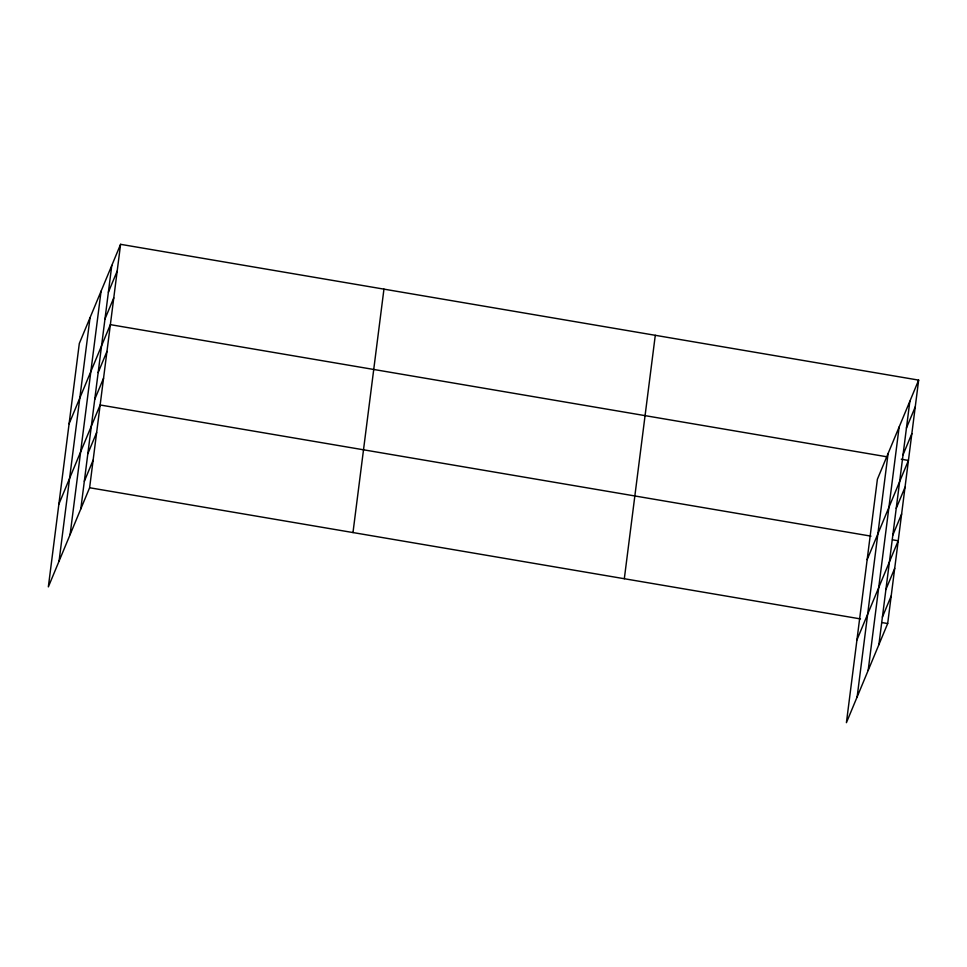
<?xml version="1.0" encoding="UTF-8"?>
<svg xmlns="http://www.w3.org/2000/svg" width="967" height="967" viewBox="0 0 967 967"><rect width="100%" height="100%" fill="white"/><g stroke="black" fill="none" stroke-linecap="round" stroke-linejoin="round"><path stroke-width="1.45" d="M59.06 561.138L90.028 317.72M70.108 534.618L101.064 291.188M80.817 508.872L111.785 265.454M120.585 244.325L79.318 343.454L48.35 586.884L89.617 487.743L120.585 244.325L918.65 380.116L887.682 623.546L846.415 722.675L877.383 479.257L918.65 380.116M352.979 532.563L383.947 289.133M624.319 578.725L655.288 335.307M857.137 696.941L888.093 453.511M868.173 670.421L899.141 426.991M878.894 644.675L909.85 401.257M108.377 292.227L117.176 271.098M104.968 319.001L113.768 297.872M69.092 423.788L110.359 324.646L886.957 456.799M98.163 372.561L106.95 351.432M94.754 399.335L103.554 378.206M58.878 504.121L100.145 404.98L871.025 536.153M87.84 453.704L96.64 432.563M84.334 481.288L93.122 460.159M906.442 428.03L915.241 406.902M903.045 454.804L911.833 433.675M867.169 559.591L908.436 460.449L901.28 459.228M896.228 508.364L905.027 487.223M892.819 535.138L901.619 514.009M856.943 639.912L898.21 540.783L892.493 539.804M885.905 589.495L894.705 568.366M882.4 617.091L891.199 595.962M89.617 487.743L860.497 618.916M881.964 622.567L887.682 623.546"/></g></svg>
